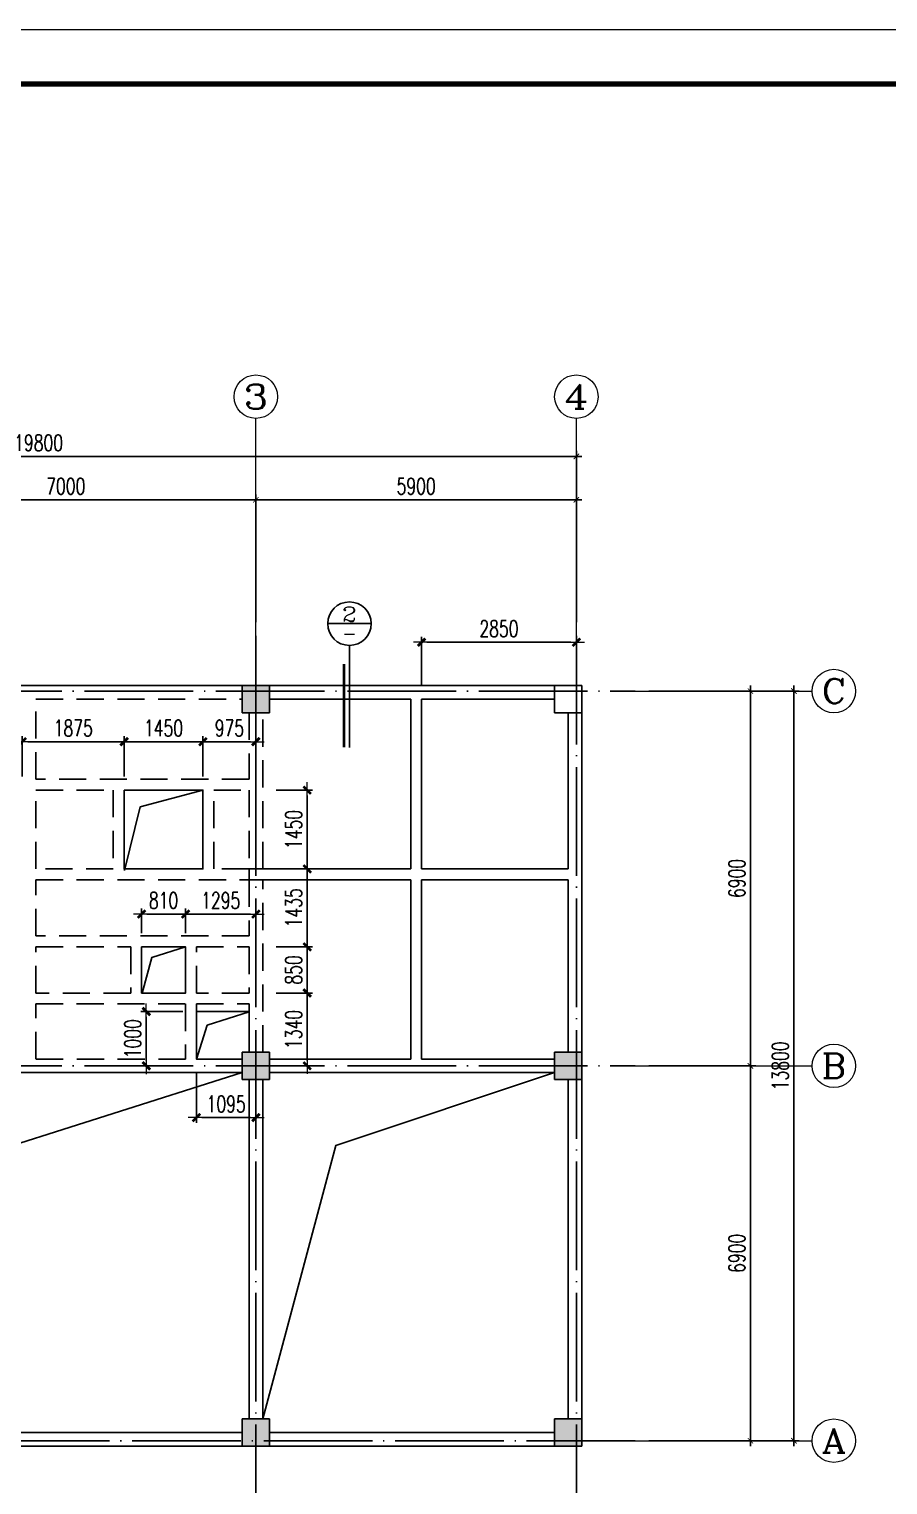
# Model space of a CAD drawing. Extents: x 959592 to 1105020, y -295412 to 379724.
# Drawn here: x 988236 to 1004047, y -28191 to -1392 of the extents above; entities that cross this region are included whole.
import ezdxf
from ezdxf.enums import TextEntityAlignment as Align

# ---------------------------------------------------------------- set-up
doc = ezdxf.new("R2010")
doc.units = 0
doc.header["$LTSCALE"] = 1000
doc.header["$MEASUREMENT"] = 0
doc.linetypes.add('DASHED', pattern=[0.75, 0.5, -0.25])
doc.linetypes.add('DOTE', pattern=[2.42, 2, -0.2, 0.02, -0.2])
doc.layers.get('0').update_dxf_attribs({"linetype": 'CONTINUOUS'})
doc.layers.get('Defpoints').update_dxf_attribs({"linetype": 'CONTINUOUS', "lineweight": 5})
for name, color, linetype in [('AXIS_TEXT', 7, 'CONTINUOUS'), ('BEAM_CONT', 4, 'CONTINUOUS'), ('BEAM_DASH', 144, 'DASHED'), ('COLU', 7, 'CONTINUOUS'), ('COLU_HATCH', 251, 'CONTINUOUS'), ('DIMENSION', 3, 'CONTINUOUS'), ('DOTE', 1, 'DOTE'), ('hole', 7, 'CONTINUOUS')]:
    doc.layers.add(name, color=color, linetype=linetype)
doc.layers.add('DIM', color=3, linetype='CONTINUOUS', lineweight=5)
doc.layers.add('FRAME', color=3, linetype='CONTINUOUS', lineweight=5)
doc.styles.add('_TCH_AXIS', font='COMPLEX', dxfattribs={"bigfont": 'GBCBIG'})
doc.styles.add('COMPLEX', font='COMPLEX')
doc.styles.add('TSSD_Dimension', font='TXT.shx', dxfattribs={"width": 0.7, "bigfont": 'hztxt.shx'})
doc.dimstyles.new('TSSD_100_100$0', dxfattribs={"dimtxt": 300, "dimasz": 100, "dimexe": 100, "dimexo": 250, "dimgap": 100, "dimtad": 1, "dimdec": 0, "dimzin": 0, "dimdsep": 46, "dimtxsty": 'TSSD_Dimension', "dimblk1": '_tsdbk', "dimblk2": '_tsdbk', "dimsah": 1, "dimcen": 0, "dimdle": 100, "dimclrt": 7, "dimadec": 1, "dimazin": 0, "dimtfac": 1, "dimtdec": 0, "dimtix": 1, "dimtmove": 2, "dimatfit": 3, "dimldrblk": '_tsdbk', "dimfxl": 100, "dimtolj": 1, "dimtzin": 0, "dimarcsym": 0})

# ---------------------------------------------------------------- blocks, each defined once
blk = doc.blocks.new('_ARCHTICK')
at = {"color": 0, "linetype": 'ByBlock', "const_width": 0.15}
blk.add_lwpolyline([(-0.5, -0.5), (0.5, 0.5)], dxfattribs=at)
blk = doc.blocks.new('*D300')
at = {"layer": 'Defpoints', "color": 0, "ltscale": 0.5, "transparency": 16777216}
for p in [(999395, -20478), (1001516, -20478), (999395, -27378)]:
    blk.add_point(p, dxfattribs=at)
at = {"layer": 'DIM', "color": 0, "lineweight": -2, "ltscale": 0.5, "transparency": 16777216}
for p, q in [((999645, -20478), (1001616, -20478)), ((1001516, -27478), (1001516, -20378)), ((999645, -27378), (1001616, -27378))]:
    blk.add_line(p, q, dxfattribs=at)
at = {"layer": 'DIM', "color": 0, "lineweight": -2, "ltscale": 0.5, "transparency": 16777216, "xscale": 100, "yscale": 100, "zscale": 100}
for p, rotation in [((1001516, -20478), 90), ((1001516, -27378), 270)]:
    blk.add_blockref('_ARCHTICK', p, dxfattribs=dict(at, rotation=rotation))
at = {"layer": 'DIM', "color": 3, "ltscale": 0.5, "transparency": 16777216, "insert": (1001266, -23928), "char_height": 300, "attachment_point": 5, "rotation": 90, "style": 'TSSD_Dimension'}
blk.add_mtext('\\A1;6900', dxfattribs=at)
blk = doc.blocks.new('*D301')
at = {"layer": 'Defpoints', "color": 0, "ltscale": 0.5, "transparency": 16777216}
for p in [(999395, -13578), (1001516, -13578), (999395, -20478)]:
    blk.add_point(p, dxfattribs=at)
at = {"layer": 'DIM', "color": 0, "lineweight": -2, "ltscale": 0.5, "transparency": 16777216}
for p, q in [((999645, -13578), (1001616, -13578)), ((1001516, -20578), (1001516, -13478)), ((999645, -20478), (1001616, -20478))]:
    blk.add_line(p, q, dxfattribs=at)
at = {"layer": 'DIM', "color": 0, "lineweight": -2, "ltscale": 0.5, "transparency": 16777216, "xscale": 100, "yscale": 100, "zscale": 100}
for p, rotation in [((1001516, -13578), 90), ((1001516, -20478), 270)]:
    blk.add_blockref('_ARCHTICK', p, dxfattribs=dict(at, rotation=rotation))
at = {"layer": 'DIM', "color": 3, "ltscale": 0.5, "transparency": 16777216, "insert": (1001266, -17028), "char_height": 300, "attachment_point": 5, "rotation": 90, "style": 'TSSD_Dimension'}
blk.add_mtext('\\A1;6900', dxfattribs=at)
blk = doc.blocks.new('*D302')
at = {"layer": 'Defpoints', "color": 0, "ltscale": 0.5, "transparency": 16777216}
for p in [(999395, -13578), (1002316, -13578), (999395, -27378)]:
    blk.add_point(p, dxfattribs=at)
at = {"layer": 'DIM', "color": 0, "lineweight": -2, "ltscale": 0.5, "transparency": 16777216}
for p, q in [((999645, -13578), (1002416, -13578)), ((1002316, -27478), (1002316, -13478)), ((999645, -27378), (1002416, -27378))]:
    blk.add_line(p, q, dxfattribs=at)
at = {"layer": 'DIM', "color": 0, "lineweight": -2, "ltscale": 0.5, "transparency": 16777216, "xscale": 100, "yscale": 100, "zscale": 100}
for p, rotation in [((1002316, -13578), 90), ((1002316, -27378), 270)]:
    blk.add_blockref('_ARCHTICK', p, dxfattribs=dict(at, rotation=rotation))
at = {"layer": 'DIM', "color": 3, "ltscale": 0.5, "transparency": 16777216, "insert": (1002066, -20478), "char_height": 300, "attachment_point": 5, "rotation": 90, "style": 'TSSD_Dimension'}
blk.add_mtext('\\A1;13800', dxfattribs=at)
blk = doc.blocks.new('*D304')
at = {"layer": 'Defpoints', "color": 0, "ltscale": 0.5, "transparency": 16777216}
for p in [(992411, -10058), (985411, -12558), (992411, -12558)]:
    blk.add_point(p, dxfattribs=at)
at = {"layer": 'DIM', "color": 0, "lineweight": -2, "ltscale": 0.5, "transparency": 16777216}
for p, q in [((985311, -10058), (992511, -10058)), ((985411, -12308), (985411, -9958)), ((992411, -12308), (992411, -9958))]:
    blk.add_line(p, q, dxfattribs=at)
at = {"layer": 'DIM', "color": 0, "lineweight": -2, "ltscale": 0.5, "transparency": 16777216, "xscale": 100, "yscale": 100, "zscale": 100, "rotation": 180}
blk.add_blockref('_ARCHTICK', (985411, -10058), dxfattribs=at)
at = {"layer": 'DIM', "color": 0, "lineweight": -2, "ltscale": 0.5, "transparency": 16777216, "xscale": 100, "yscale": 100, "zscale": 100}
blk.add_blockref('_ARCHTICK', (992411, -10058), dxfattribs=at)
at = {"layer": 'DIM', "color": 3, "ltscale": 0.5, "transparency": 16777216, "insert": (988911, -9808), "char_height": 300, "attachment_point": 5, "style": 'TSSD_Dimension'}
blk.add_mtext('\\A1;7000', dxfattribs=at)
blk = doc.blocks.new('*D305')
at = {"layer": 'Defpoints', "color": 0, "ltscale": 0.5, "transparency": 16777216}
for p in [(998311, -10058), (992411, -12558), (998311, -12558)]:
    blk.add_point(p, dxfattribs=at)
at = {"layer": 'DIM', "color": 0, "lineweight": -2, "ltscale": 0.5, "transparency": 16777216}
for p, q in [((992311, -10058), (998411, -10058)), ((992411, -12308), (992411, -9958)), ((998311, -12308), (998311, -9958))]:
    blk.add_line(p, q, dxfattribs=at)
at = {"layer": 'DIM', "color": 0, "lineweight": -2, "ltscale": 0.5, "transparency": 16777216, "xscale": 100, "yscale": 100, "zscale": 100, "rotation": 180}
blk.add_blockref('_ARCHTICK', (992411, -10058), dxfattribs=at)
at = {"layer": 'DIM', "color": 0, "lineweight": -2, "ltscale": 0.5, "transparency": 16777216, "xscale": 100, "yscale": 100, "zscale": 100}
blk.add_blockref('_ARCHTICK', (998311, -10058), dxfattribs=at)
at = {"layer": 'DIM', "color": 3, "ltscale": 0.5, "transparency": 16777216, "insert": (995361, -9808), "char_height": 300, "attachment_point": 5, "style": 'TSSD_Dimension'}
blk.add_mtext('\\A1;5900', dxfattribs=at)
blk = doc.blocks.new('*D306')
at = {"layer": 'Defpoints', "color": 0, "ltscale": 0.5, "transparency": 16777216}
for p in [(998311, -9258), (978511, -12558), (998311, -12558)]:
    blk.add_point(p, dxfattribs=at)
at = {"layer": 'DIM', "color": 0, "lineweight": -2, "ltscale": 0.5, "transparency": 16777216}
for p, q in [((978411, -9258), (998411, -9258)), ((978511, -12308), (978511, -9158)), ((998311, -12308), (998311, -9158))]:
    blk.add_line(p, q, dxfattribs=at)
at = {"layer": 'DIM', "color": 0, "lineweight": -2, "ltscale": 0.5, "transparency": 16777216, "xscale": 100, "yscale": 100, "zscale": 100, "rotation": 180}
blk.add_blockref('_ARCHTICK', (978511, -9258), dxfattribs=at)
at = {"layer": 'DIM', "color": 0, "lineweight": -2, "ltscale": 0.5, "transparency": 16777216, "xscale": 100, "yscale": 100, "zscale": 100}
blk.add_blockref('_ARCHTICK', (998311, -9258), dxfattribs=at)
at = {"layer": 'DIM', "color": 3, "ltscale": 0.5, "transparency": 16777216, "insert": (988411, -9008), "char_height": 300, "attachment_point": 5, "style": 'TSSD_Dimension'}
blk.add_mtext('\\A1;19800', dxfattribs=at)
blk = doc.blocks.new('_AXISO')
blk.add_circle((0, 0), 0.5)
at = {"layer": 'AXIS_TEXT', "style": 'COMPLEX', "width": 1.041667}
blk.add_attdef('A', text='', height=0.56, dxfattribs=at).set_placement((-0.25, -0.28), (0.25, -0.28), align=Align.FIT)
blk = doc.blocks.new('_tsdbk')
blk.add_line((-1, 0), (1.5, 0))
at = {"const_width": 0.5}
blk.add_lwpolyline([(-0.7, -0.7), (0.7, 0.7)], dxfattribs=at)
blk = doc.blocks.new('*D317')
at = {"layer": 'Defpoints', "color": 0, "transparency": 16777216}
for p in [(989986, -14510), (988111, -15402), (989986, -15402)]:
    blk.add_point(p, dxfattribs=at)
at = {"layer": 'DIM', "color": 0, "lineweight": -2, "transparency": 16777216}
for p, q in [((988111, -15152), (988111, -14410)), ((989986, -15152), (989986, -14410)), ((988211, -14510), (989886, -14510))]:
    blk.add_line(p, q, dxfattribs=at)
at = {"layer": 'DIM', "color": 0, "lineweight": -2, "transparency": 16777216, "xscale": 100, "yscale": 100, "zscale": 100}
for p, rotation in [((988111, -14510), 179.9999999999999), ((989986, -14510), 359.9999999999999)]:
    blk.add_blockref('_tsdbk', p, dxfattribs=dict(at, rotation=rotation))
at = {"layer": 'DIM', "color": 7, "transparency": 16777216, "insert": (989049, -14260), "char_height": 300, "attachment_point": 5, "style": 'TSSD_Dimension'}
blk.add_mtext('\\A1;1875', dxfattribs=at)
blk = doc.blocks.new('*D318')
at = {"layer": 'Defpoints', "color": 0, "transparency": 16777216}
for p in [(991436, -14510), (989986, -15402), (991436, -15402)]:
    blk.add_point(p, dxfattribs=at)
at = {"layer": 'DIM', "color": 0, "lineweight": -2, "transparency": 16777216}
for p, q in [((989986, -15152), (989986, -14410)), ((991436, -15152), (991436, -14410)), ((990086, -14510), (991336, -14510))]:
    blk.add_line(p, q, dxfattribs=at)
at = {"layer": 'DIM', "color": 0, "lineweight": -2, "transparency": 16777216, "xscale": 100, "yscale": 100, "zscale": 100}
for p, rotation in [((989986, -14510), 179.9999999999999), ((991436, -14510), 359.9999999999999)]:
    blk.add_blockref('_tsdbk', p, dxfattribs=dict(at, rotation=rotation))
at = {"layer": 'DIM', "color": 7, "transparency": 16777216, "insert": (990711, -14260), "char_height": 300, "attachment_point": 5, "style": 'TSSD_Dimension'}
blk.add_mtext('\\A1;1450', dxfattribs=at)
blk = doc.blocks.new('*D319')
at = {"layer": 'Defpoints', "color": 0, "transparency": 16777216}
for p in [(992411, -14510), (991436, -15402), (992411, -15402)]:
    blk.add_point(p, dxfattribs=at)
at = {"layer": 'DIM', "color": 0, "lineweight": -2, "transparency": 16777216}
for p, q in [((991436, -15152), (991436, -14410)), ((992411, -15152), (992411, -14410)), ((991536, -14510), (992311, -14510))]:
    blk.add_line(p, q, dxfattribs=at)
at = {"layer": 'DIM', "color": 0, "lineweight": -2, "transparency": 16777216, "xscale": 100, "yscale": 100, "zscale": 100}
for p, rotation in [((991436, -14510), 179.9999999999999), ((992411, -14510), 359.9999999999999)]:
    blk.add_blockref('_tsdbk', p, dxfattribs=dict(at, rotation=rotation))
at = {"layer": 'DIM', "color": 7, "transparency": 16777216, "insert": (991924, -14260), "char_height": 300, "attachment_point": 5, "style": 'TSSD_Dimension'}
blk.add_mtext('\\A1;975', dxfattribs=at)
blk = doc.blocks.new('*D322')
at = {"layer": 'Defpoints', "color": 0, "transparency": 16777216}
for p in [(991116, -17683), (990306, -18287), (991116, -18287)]:
    blk.add_point(p, dxfattribs=at)
at = {"layer": 'DIM', "color": 0, "lineweight": -2, "transparency": 16777216}
for p, q in [((990306, -18037), (990306, -17583)), ((990406, -17683), (991016, -17683)), ((991116, -18037), (991116, -17583))]:
    blk.add_line(p, q, dxfattribs=at)
at = {"layer": 'DIM', "color": 0, "lineweight": -2, "transparency": 16777216, "xscale": 100, "yscale": 100, "zscale": 100}
for p, rotation in [((990306, -17683), 179.9999999999999), ((991116, -17683), 359.9999999999999)]:
    blk.add_blockref('_tsdbk', p, dxfattribs=dict(at, rotation=rotation))
at = {"layer": 'DIM', "color": 7, "transparency": 16777216, "insert": (990711, -17433), "char_height": 300, "attachment_point": 5, "style": 'TSSD_Dimension'}
blk.add_mtext('\\A1;810', dxfattribs=at)
blk = doc.blocks.new('*D323')
at = {"layer": 'Defpoints', "color": 0, "transparency": 16777216}
for p in [(992411, -17683), (991116, -18287), (992411, -18287)]:
    blk.add_point(p, dxfattribs=at)
at = {"layer": 'DIM', "color": 0, "lineweight": -2, "transparency": 16777216}
for p, q in [((991116, -18037), (991116, -17583)), ((991216, -17683), (992311, -17683)), ((992411, -18037), (992411, -17583))]:
    blk.add_line(p, q, dxfattribs=at)
at = {"layer": 'DIM', "color": 0, "lineweight": -2, "transparency": 16777216, "xscale": 100, "yscale": 100, "zscale": 100}
for p, rotation in [((991116, -17683), 179.9999999999999), ((992411, -17683), 359.9999999999999)]:
    blk.add_blockref('_tsdbk', p, dxfattribs=dict(at, rotation=rotation))
at = {"layer": 'DIM', "color": 7, "transparency": 16777216, "insert": (991764, -17433), "char_height": 300, "attachment_point": 5, "style": 'TSSD_Dimension'}
blk.add_mtext('\\A1;1295', dxfattribs=at)
blk = doc.blocks.new('*D324')
at = {"layer": 'Defpoints', "color": 0, "transparency": 16777216}
for p in [(991316, -19478), (990394, -20478), (991316, -20478)]:
    blk.add_point(p, dxfattribs=at)
at = {"layer": 'DIM', "color": 0, "lineweight": -2, "transparency": 16777216}
for p, q in [((991066, -19478), (990294, -19478)), ((990394, -19578), (990394, -20378)), ((991066, -20478), (990294, -20478))]:
    blk.add_line(p, q, dxfattribs=at)
at = {"layer": 'DIM', "color": 0, "lineweight": -2, "transparency": 16777216, "xscale": 100, "yscale": 100, "zscale": 100}
for p, rotation in [((990394, -19478), 89.99999999999993), ((990394, -20478), 269.9999999999999)]:
    blk.add_blockref('_tsdbk', p, dxfattribs=dict(at, rotation=rotation))
at = {"layer": 'DIM', "color": 7, "transparency": 16777216, "insert": (990144, -19978), "char_height": 300, "attachment_point": 5, "rotation": 90, "style": 'TSSD_Dimension'}
blk.add_mtext('\\A1;1000', dxfattribs=at)
blk = doc.blocks.new('*D325')
at = {"layer": 'Defpoints', "color": 0, "transparency": 16777216}
for p in [(992536, -19137), (993356, -19137), (992536, -20477)]:
    blk.add_point(p, dxfattribs=at)
at = {"layer": 'DIM', "color": 0, "lineweight": -2, "transparency": 16777216}
for p, q in [((992786, -19137), (993456, -19137)), ((993356, -20377), (993356, -19237)), ((992786, -20477), (993456, -20477))]:
    blk.add_line(p, q, dxfattribs=at)
at = {"layer": 'DIM', "color": 0, "lineweight": -2, "transparency": 16777216, "xscale": 100, "yscale": 100, "zscale": 100}
for p, rotation in [((993356, -19137), 89.99999999999994), ((993356, -20477), 269.9999999999999)]:
    blk.add_blockref('_tsdbk', p, dxfattribs=dict(at, rotation=rotation))
at = {"layer": 'DIM', "color": 7, "transparency": 16777216, "insert": (993106, -19807), "char_height": 300, "attachment_point": 5, "rotation": 90, "style": 'TSSD_Dimension'}
blk.add_mtext('\\A1;1340', dxfattribs=at)
blk = doc.blocks.new('*D326')
at = {"layer": 'Defpoints', "color": 0, "transparency": 16777216}
for p in [(992536, -18287), (993356, -18287), (992536, -19137)]:
    blk.add_point(p, dxfattribs=at)
at = {"layer": 'DIM', "color": 0, "lineweight": -2, "transparency": 16777216}
for p, q in [((992786, -18287), (993456, -18287)), ((993356, -19037), (993356, -18387)), ((992786, -19137), (993456, -19137))]:
    blk.add_line(p, q, dxfattribs=at)
at = {"layer": 'DIM', "color": 0, "lineweight": -2, "transparency": 16777216, "xscale": 100, "yscale": 100, "zscale": 100}
for p, rotation in [((993356, -18287), 89.99999999999994), ((993356, -19137), 269.9999999999999)]:
    blk.add_blockref('_tsdbk', p, dxfattribs=dict(at, rotation=rotation))
at = {"layer": 'DIM', "color": 7, "transparency": 16777216, "insert": (993106, -18712), "char_height": 300, "attachment_point": 5, "rotation": 90, "style": 'TSSD_Dimension'}
blk.add_mtext('\\A1;850', dxfattribs=at)
blk = doc.blocks.new('*D327')
at = {"layer": 'Defpoints', "color": 0, "transparency": 16777216}
for p in [(992536, -16852), (993356, -16852), (992536, -18287)]:
    blk.add_point(p, dxfattribs=at)
at = {"layer": 'DIM', "color": 0, "lineweight": -2, "transparency": 16777216}
for p, q in [((992786, -16852), (993456, -16852)), ((993356, -18187), (993356, -16952)), ((992786, -18287), (993456, -18287))]:
    blk.add_line(p, q, dxfattribs=at)
at = {"layer": 'DIM', "color": 0, "lineweight": -2, "transparency": 16777216, "xscale": 100, "yscale": 100, "zscale": 100}
for p, rotation in [((993356, -16852), 89.99999999999994), ((993356, -18287), 269.9999999999999)]:
    blk.add_blockref('_tsdbk', p, dxfattribs=dict(at, rotation=rotation))
at = {"layer": 'DIM', "color": 7, "transparency": 16777216, "insert": (993106, -17569), "char_height": 300, "attachment_point": 5, "rotation": 90, "style": 'TSSD_Dimension'}
blk.add_mtext('\\A1;1435', dxfattribs=at)
blk = doc.blocks.new('*D328')
at = {"layer": 'Defpoints', "color": 0, "transparency": 16777216}
for p in [(992536, -15402), (993356, -15402), (992536, -16852)]:
    blk.add_point(p, dxfattribs=at)
at = {"layer": 'DIM', "color": 0, "lineweight": -2, "transparency": 16777216}
for p, q in [((992786, -15402), (993456, -15402)), ((993356, -16752), (993356, -15502)), ((992786, -16852), (993456, -16852))]:
    blk.add_line(p, q, dxfattribs=at)
at = {"layer": 'DIM', "color": 0, "lineweight": -2, "transparency": 16777216, "xscale": 100, "yscale": 100, "zscale": 100}
for p, rotation in [((993356, -15402), 89.99999999999994), ((993356, -16852), 269.9999999999999)]:
    blk.add_blockref('_tsdbk', p, dxfattribs=dict(at, rotation=rotation))
at = {"layer": 'DIM', "color": 7, "transparency": 16777216, "insert": (993106, -16127), "char_height": 300, "attachment_point": 5, "rotation": 90, "style": 'TSSD_Dimension'}
blk.add_mtext('\\A1;1450', dxfattribs=at)
blk = doc.blocks.new('*D329')
at = {"layer": 'Defpoints', "color": 0, "transparency": 16777216}
for p in [(998311, -12679), (995461, -13728), (998311, -13728)]:
    blk.add_point(p, dxfattribs=at)
at = {"layer": 'DIM', "color": 0, "lineweight": -2, "transparency": 16777216}
for p, q in [((995461, -13478), (995461, -12579)), ((998311, -13478), (998311, -12579)), ((995561, -12679), (998211, -12679))]:
    blk.add_line(p, q, dxfattribs=at)
at = {"layer": 'DIM', "color": 0, "lineweight": -2, "transparency": 16777216, "xscale": 100, "yscale": 100, "zscale": 100}
for p, rotation in [((995461, -12679), 179.9999999999999), ((998311, -12679), 359.9999999999999)]:
    blk.add_blockref('_tsdbk', p, dxfattribs=dict(at, rotation=rotation))
at = {"layer": 'DIM', "color": 7, "transparency": 16777216, "insert": (996886, -12429), "char_height": 300, "attachment_point": 5, "style": 'TSSD_Dimension'}
blk.add_mtext('\\A1;2850', dxfattribs=at)
blk = doc.blocks.new('*D337')
at = {"layer": 'Defpoints', "color": 0, "transparency": 16777216}
for p in [(991316, -20353), (992411, -20353), (992411, -21429)]:
    blk.add_point(p, dxfattribs=at)
at = {"layer": 'DIM', "color": 0, "lineweight": -2, "transparency": 16777216}
for p, q in [((991316, -20603), (991316, -21529)), ((992411, -20603), (992411, -21529)), ((991416, -21429), (992311, -21429))]:
    blk.add_line(p, q, dxfattribs=at)
at = {"layer": 'DIM', "color": 0, "lineweight": -2, "transparency": 16777216, "xscale": 100, "yscale": 100, "zscale": 100}
for p, rotation in [((991316, -21429), 179.9999999999999), ((992411, -21429), 359.9999999999999)]:
    blk.add_blockref('_tsdbk', p, dxfattribs=dict(at, rotation=rotation))
at = {"layer": 'DIM', "color": 7, "transparency": 16777216, "insert": (991864, -21179), "char_height": 300, "attachment_point": 5, "style": 'TSSD_Dimension'}
blk.add_mtext('\\A1;1095', dxfattribs=at)
blk = doc.blocks.new('索引号')
at = {"layer": 'DIMENSION'}
blk.add_line((0, 0), (800, 0), dxfattribs=at)
blk.add_circle((400, 0), 400, dxfattribs=at)
at = {"layer": 'DIMENSION', "style": 'COMPLEX'}
for tag, width, p, p2 in [('1', 2.333333, (264, 40), (536, 40)), ('-', 1.166667, (264, -312), (536, -312))]:
    blk.add_attdef(tag, text='', height=272, dxfattribs=dict(at, width=width)).set_placement(p, p2, align=Align.FIT)
blk = doc.blocks.new('BW-43091906', base_point=(-152259, 7688, 0))
at = {"layer": 'FRAME'}
for points, const_width in [([(-152259, 49688), (-152259, 7688), (-92859, 7688), (-92859, 49688)], 20), ([(-149759, 48688), (-149759, 8688), (-93859, 8688), (-93859, 48688)], 100)]:
    blk.add_lwpolyline(points, close=True, dxfattribs=dict(at, const_width=const_width))

msp = doc.modelspace()

# ---------------------------------------------------------------- hatches: boundary and pattern name
at = {"layer": 'COLU_HATCH'}
for points in [[(992661.404, -13977.568), (992661.404, -13477.568), (992161.404, -13477.568), (992161.404, -13977.568)], [(992661.404, -13477.568), (992161.404, -13477.568), (992161.404, -13977.568), (992661.404, -13977.568)], [(992661.404, -20727.568), (992661.404, -20227.568), (992161.404, -20227.568), (992161.404, -20727.568)], [(992661.404, -20227.568), (992161.404, -20227.568), (992161.404, -20727.568), (992661.404, -20727.568)], [(998411.404, -20727.568), (998411.404, -20227.568), (997911.404, -20227.568), (997911.404, -20727.568)], [(998411.404, -20227.568), (997911.404, -20227.568), (997911.404, -20727.568), (998411.404, -20727.568)], [(992661.404, -27477.568), (992661.404, -26977.568), (992161.404, -26977.568), (992161.404, -27477.568)], [(992661.404, -26977.568), (992161.404, -26977.568), (992161.404, -27477.568), (992661.404, -27477.568)], [(998411.404, -27477.568), (998411.404, -26977.568), (997911.404, -26977.568), (997911.404, -27477.568)], [(998411.404, -26977.568), (997911.404, -26977.568), (997911.404, -27477.568), (998411.404, -27477.568)]]:
    msp.add_hatch(color=256, dxfattribs=at).paths.add_polyline_path(points)

# ---------------------------------------------------------------- linework, layer by layer
at = {"layer": 'BEAM_CONT'}
for p, q in [((992161.404, -13477.568), (985661.404, -13477.568)), ((997911.404, -13477.568), (992661.404, -13477.568)), ((992661.404, -13727.568), (995261.404, -13727.568)), ((995261.404, -13727.568), (995261.404, -16851.803)), ((995461.404, -16851.803), (995461.404, -13727.568)), ((995461.404, -13727.568), (997911.404, -13727.568)), ((998161.404, -13977.568), (998161.404, -16851.803)), ((998411.404, -20227.568), (998411.404, -13977.568)), ((995261.404, -16851.803), (992286.404, -16851.803)), ((992286.404, -16851.803), (992286.404, -17051.803)), ((998161.404, -16851.803), (995461.404, -16851.803)), ((992286.404, -17051.803), (995261.404, -17051.803)), ((995261.404, -17051.803), (995261.404, -20352.568)), ((995461.404, -20352.568), (995461.404, -17051.803)), ((995461.404, -17051.803), (998161.404, -17051.803)), ((998161.404, -17051.803), (998161.404, -20227.568)), ((995261.404, -20352.568), (992661.404, -20352.568)), ((997911.404, -20352.568), (995461.404, -20352.568)), ((985661.404, -20602.568), (992161.404, -20602.568)), ((992661.404, -20602.568), (997911.404, -20602.568)), ((992286.404, -20727.568), (992286.404, -26977.568)), ((992536.404, -26977.568), (992536.404, -20727.568)), ((998161.404, -20727.568), (998161.404, -26977.568)), ((998411.404, -26977.568), (998411.404, -20727.568)), ((992161.404, -27227.568), (985661.404, -27227.568)), ((997911.404, -27227.568), (992661.404, -27227.568)), ((985661.404, -27477.568), (992161.404, -27477.568)), ((992661.404, -27477.568), (997911.404, -27477.568))]:
    msp.add_line(p, q, dxfattribs=at)
for points in [[(989985.952, -15401.803), (991435.952, -15401.803), (991435.952, -16851.803), (989985.952, -16851.803)], [(990305.957, -18286.803), (991115.952, -18286.803), (991115.952, -19136.803), (990305.957, -19136.803)]]:
    msp.add_lwpolyline(points, close=True, dxfattribs=at)
at = {"layer": 'BEAM_DASH'}
for p, q in [((988361.057, -15201.803), (988361.057, -13727.568)), ((988361.057, -13727.568), (992161.404, -13727.568)), ((992286.404, -13977.568), (992286.404, -15201.803)), ((992536.404, -16851.803), (992536.404, -13977.568)), ((992286.404, -15201.803), (988361.057, -15201.803)), ((988361.057, -15401.803), (989785.952, -15401.803)), ((988361.057, -16851.803), (988361.057, -15401.803)), ((989785.952, -15401.803), (989785.952, -16851.803)), ((989985.952, -16851.803), (989985.952, -15401.803)), ((989985.952, -15401.803), (991435.952, -15401.803)), ((991435.952, -15401.803), (991435.952, -16851.803)), ((991635.952, -16851.803), (991635.952, -15401.803)), ((991635.952, -15401.803), (992286.404, -15401.803)), ((992286.404, -15401.803), (992286.404, -16851.803)), ((989785.952, -16851.803), (988361.057, -16851.803)), ((991435.952, -16851.803), (989985.952, -16851.803)), ((992286.404, -16851.803), (991635.952, -16851.803)), ((988361.057, -17051.803), (992286.404, -17051.803)), ((988361.057, -18086.803), (988361.057, -17051.803)), ((992286.404, -17051.803), (992286.404, -18086.803)), ((992536.404, -20227.568), (992536.404, -17051.803)), ((992286.404, -18086.803), (988361.057, -18086.803)), ((988361.057, -18286.803), (990105.957, -18286.803)), ((988361.057, -19136.803), (988361.057, -18286.803)), ((990105.957, -18286.803), (990105.957, -19136.803)), ((990305.957, -19136.803), (990305.957, -18286.803)), ((990305.957, -18286.803), (991115.952, -18286.803)), ((991115.952, -18286.803), (991115.952, -19136.803)), ((991315.952, -19136.803), (991315.952, -18286.803)), ((991315.952, -18286.803), (992286.404, -18286.803)), ((992286.404, -18286.803), (992286.404, -19136.803)), ((990105.957, -19136.803), (988361.057, -19136.803)), ((991115.952, -19136.803), (990305.957, -19136.803)), ((992286.404, -19136.803), (991315.952, -19136.803)), ((988361.057, -19336.803), (991115.952, -19336.803)), ((988361.057, -20352.568), (988361.057, -19336.803)), ((991115.952, -19336.803), (991115.952, -20352.568)), ((991315.952, -19336.803), (992286.404, -19336.803)), ((991315.952, -20352.568), (991315.952, -19336.803)), ((992286.404, -19336.803), (992286.404, -20227.568)), ((991115.952, -20352.568), (988361.057, -20352.568)), ((992161.404, -20352.568), (991315.952, -20352.568))]:
    msp.add_line(p, q, dxfattribs=at)
at = {"layer": 'COLU'}
for points in [[(992661.404, -13977.568), (992661.404, -13477.568), (992161.404, -13477.568), (992161.404, -13977.568)], [(992661.404, -13477.568), (992161.404, -13477.568), (992161.404, -13977.568), (992661.404, -13977.568)], [(998411.404, -13977.568), (998411.404, -13477.568), (997911.404, -13477.568), (997911.404, -13977.568)], [(998411.404, -13477.568), (997911.404, -13477.568), (997911.404, -13977.568), (998411.404, -13977.568)], [(992661.404, -20727.568), (992661.404, -20227.568), (992161.404, -20227.568), (992161.404, -20727.568)], [(992661.404, -20227.568), (992161.404, -20227.568), (992161.404, -20727.568), (992661.404, -20727.568)], [(998411.404, -20727.568), (998411.404, -20227.568), (997911.404, -20227.568), (997911.404, -20727.568)], [(998411.404, -20227.568), (997911.404, -20227.568), (997911.404, -20727.568), (998411.404, -20727.568)], [(992661.404, -27477.568), (992661.404, -26977.568), (992161.404, -26977.568), (992161.404, -27477.568)], [(992661.404, -26977.568), (992161.404, -26977.568), (992161.404, -27477.568), (992661.404, -27477.568)], [(998411.404, -27477.568), (998411.404, -26977.568), (997911.404, -26977.568), (997911.404, -27477.568)], [(998411.404, -26977.568), (997911.404, -26977.568), (997911.404, -27477.568), (998411.404, -27477.568)]]:
    msp.add_lwpolyline(points, close=True, dxfattribs=at)
at = {"layer": 'DIM', "ltscale": 0.5}
for p, q in [((992411.404, -12558.466), (992411.404, -8558.466)), ((998311.404, -12558.466), (998311.404, -8558.466)), ((999395.404, -13577.568), (1002652.404, -13577.568)), ((999395.404, -20477.568), (1002652.404, -20477.568)), ((999395.404, -27377.568), (1002652.404, -27377.568))]:
    msp.add_line(p, q, dxfattribs=at)
at = {"layer": 'DIMENSION'}
msp.add_line((994133.613, -14614.765), (994133.613, -12736.926), dxfattribs=at)
at = {"layer": 'DIMENSION', "const_width": 50}
msp.add_lwpolyline([(994033.613, -14614.765), (994033.613, -13081.498)], dxfattribs=at)
at = {"layer": 'DOTE', "linetype": 'DOTE'}
for p, q in [((992411.404, -12558.466), (992411.404, -28895.077)), ((998311.404, -12558.466), (998311.404, -28895.077)), ((977156.404, -13577.568), (999395.404, -13577.568)), ((977156.404, -20477.568), (999395.404, -20477.568)), ((999395.404, -27377.568), (977156.404, -27377.568))]:
    msp.add_line(p, q, dxfattribs=at)
at = {"layer": 'hole'}
for points in [[(991435.953, -15401.803), (990282.442, -15711.068), (989990.952, -16881.357)], [(991115.952, -18286.803), (990494.942, -18480.068), (990314.957, -19136.803)], [(991315.952, -19477.568), (991315.952, -20352.568), (992161.404, -20352.568), (992161.404, -20227.568), (992286.404, -20227.568), (992286.404, -19477.568), (991315.952, -19477.568)], [(992286.404, -19483.328), (991515.942, -19731.068), (991315.952, -20352.568)], [(985536.404, -26977.568), (987130.154, -22196.318), (992161.404, -20602.568)], [(992536.404, -26977.568), (993880.154, -21946.318), (997911.404, -20602.568)]]:
    msp.add_lwpolyline(points, dxfattribs=at)

# ---------------------------------------------------------------- block references
at = {"layer": 'DIM', "ltscale": 0.5}
ref = msp.add_blockref('_AXISO', (992411.404, -8158.466), dxfattribs=dict(at, xscale=800, yscale=800, zscale=800))
ref.add_attrib('A', '3', dxfattribs={"layer": 'AXIS_TEXT', "height": 452.548, "style": '_TCH_AXIS', "width": 1.5}).set_placement((992185.13, -8384.74), (992637.678, -8384.74), align=Align.FIT)
ref = msp.add_blockref('_AXISO', (998311.404, -8158.466), dxfattribs=dict(at, xscale=800, yscale=800, zscale=800))
ref.add_attrib('A', '4', dxfattribs={"layer": 'AXIS_TEXT', "height": 452.548, "style": '_TCH_AXIS', "width": 1.3125}).set_placement((998085.13, -8384.74), (998537.678, -8384.74), align=Align.FIT)
ref = msp.add_blockref('_AXISO', (1003052.404, -13577.568), dxfattribs=dict(at, xscale=800, yscale=800, zscale=800))
ref.add_attrib('A', 'C', dxfattribs={"layer": 'AXIS_TEXT', "height": 452.548, "style": '_TCH_AXIS', "width": 1.4}).set_placement((1002826.13, -13803.842), (1003278.678, -13803.842), align=Align.FIT)
ref = msp.add_blockref('_AXISO', (1003052.404, -20477.568), dxfattribs=dict(at, xscale=800, yscale=800, zscale=800))
ref.add_attrib('A', 'B', dxfattribs={"layer": 'AXIS_TEXT', "height": 452.548, "style": '_TCH_AXIS', "width": 1.235294}).set_placement((1002826.13, -20703.842), (1003278.678, -20703.842), align=Align.FIT)
ref = msp.add_blockref('_AXISO', (1003052.404, -27377.568), dxfattribs=dict(at, xscale=800, yscale=800, zscale=800))
ref.add_attrib('A', 'A', dxfattribs={"layer": 'AXIS_TEXT', "height": 452.548, "style": '_TCH_AXIS', "width": 1.166667}).set_placement((1002826.13, -27603.842), (1003278.678, -27603.842), align=Align.FIT)
at = {"layer": 'DIMENSION'}
msp.add_blockref('BW-43091906', (967975.021, -43401.811, 0), dxfattribs=at)
ref = msp.add_blockref('索引号', (993733.613, -12336.926), dxfattribs=at)
ref.add_attrib('-', '-', dxfattribs={"height": 272, "style": 'COMPLEX', "width": 1.166667}).set_placement((993997.613, -12648.926), (994269.613, -12648.926), align=Align.FIT)
ref.add_attrib('1', '2', dxfattribs={"height": 272, "style": 'COMPLEX', "width": 1.5}).set_placement((993997.613, -12296.926), (994269.613, -12296.926), align=Align.FIT)

# ---------------------------------------------------------------- dimensions: what is measured, and where the dimension line sits
at = {"layer": 'DIM', "ltscale": 0.5}
for p1, p2, distance, picture, middle in [((978511.404, -12558.466), (998311.404, -12558.466), 3300, '*D306', (988411.404, -9008.466)), ((985411.404, -12558.466), (992411.404, -12558.466), 2500, '*D304', (988911.404, -9808.466)), ((992411.404, -12558.466), (998311.404, -12558.466), 2500, '*D305', (995361.404, -9808.466)), ((999395.404, -20477.568), (999395.404, -13577.568), -2121, '*D301', (1001266.404, -17027.568)), ((999395.404, -27377.568), (999395.404, -13577.568), -2921, '*D302', (1002066.404, -20477.568)), ((999395.404, -27377.568), (999395.404, -20477.568), -2121, '*D300', (1001266.404, -23927.568))]:
    dim = msp.add_aligned_dim(p1=p1, p2=p2, distance=distance, dimstyle='TSSD_100_100$0', override={"dimblk": 'ARCHTICK', "dimsah": 0, "dimclrt": 3, "dimadec": 0, "dimfxl": 1}, dxfattribs=at)
    dim.commit()
    dim.dimension.update_dxf_attribs({"geometry": picture, "text_midpoint": middle})
at = {"layer": 'DIM'}
for base, p1, p2, picture, middle in [((998311.404, -12679.205), (995461.404, -13727.568), (998311.404, -13727.568), '*D329', (996886.404, -12429.205)), ((989985.952, -14510.087), (988111.057, -15401.803), (989985.952, -15401.803), '*D317', (989048.504, -14260.087)), ((991435.952, -14510.087), (989985.952, -15401.803), (991435.952, -15401.803), '*D318', (990710.952, -14260.087)), ((992411.404, -14510.087), (991435.952, -15401.803), (992411.404, -15401.803), '*D319', (991923.678, -14260.087)), ((991115.952, -17683.436), (990305.957, -18286.803), (991115.952, -18286.803), '*D322', (990710.954, -17433.436)), ((992411.404, -17683.436), (991115.952, -18286.803), (992411.404, -18286.803), '*D323', (991763.678, -17433.436)), ((992411.404, -21428.833), (991315.952, -20352.568), (992411.404, -20352.568), '*D337', (991863.678, -21178.833))]:
    dim = msp.add_linear_dim(base=base, p1=p1, p2=p2, dimstyle='TSSD_100_100$0', dxfattribs=at)
    dim.commit()
    dim.dimension.update_dxf_attribs({"geometry": picture, "text_midpoint": middle})
for base, p1, p2, picture, middle in [((993356.235, -15401.803), (992536.404, -16851.803), (992536.404, -15401.803), '*D328', (993106.235, -16126.803)), ((993356.235, -16851.803), (992536.404, -18286.803), (992536.404, -16851.803), '*D327', (993106.235, -17569.303)), ((993356.235, -18286.803), (992536.404, -19136.803), (992536.404, -18286.803), '*D326', (993106.235, -18711.803)), ((993356.235, -19136.803), (992536.404, -20476.568), (992536.404, -19136.803), '*D325', (993106.235, -19806.685)), ((990393.633, -20477.568), (991315.952, -19477.568), (991315.952, -20477.568), '*D324', (990143.633, -19977.568))]:
    dim = msp.add_linear_dim(base=base, p1=p1, p2=p2, angle=90, dimstyle='TSSD_100_100$0', dxfattribs=at)
    dim.commit()
    dim.dimension.update_dxf_attribs({"geometry": picture, "text_midpoint": middle})

doc.saveas('drawing.dxf')
